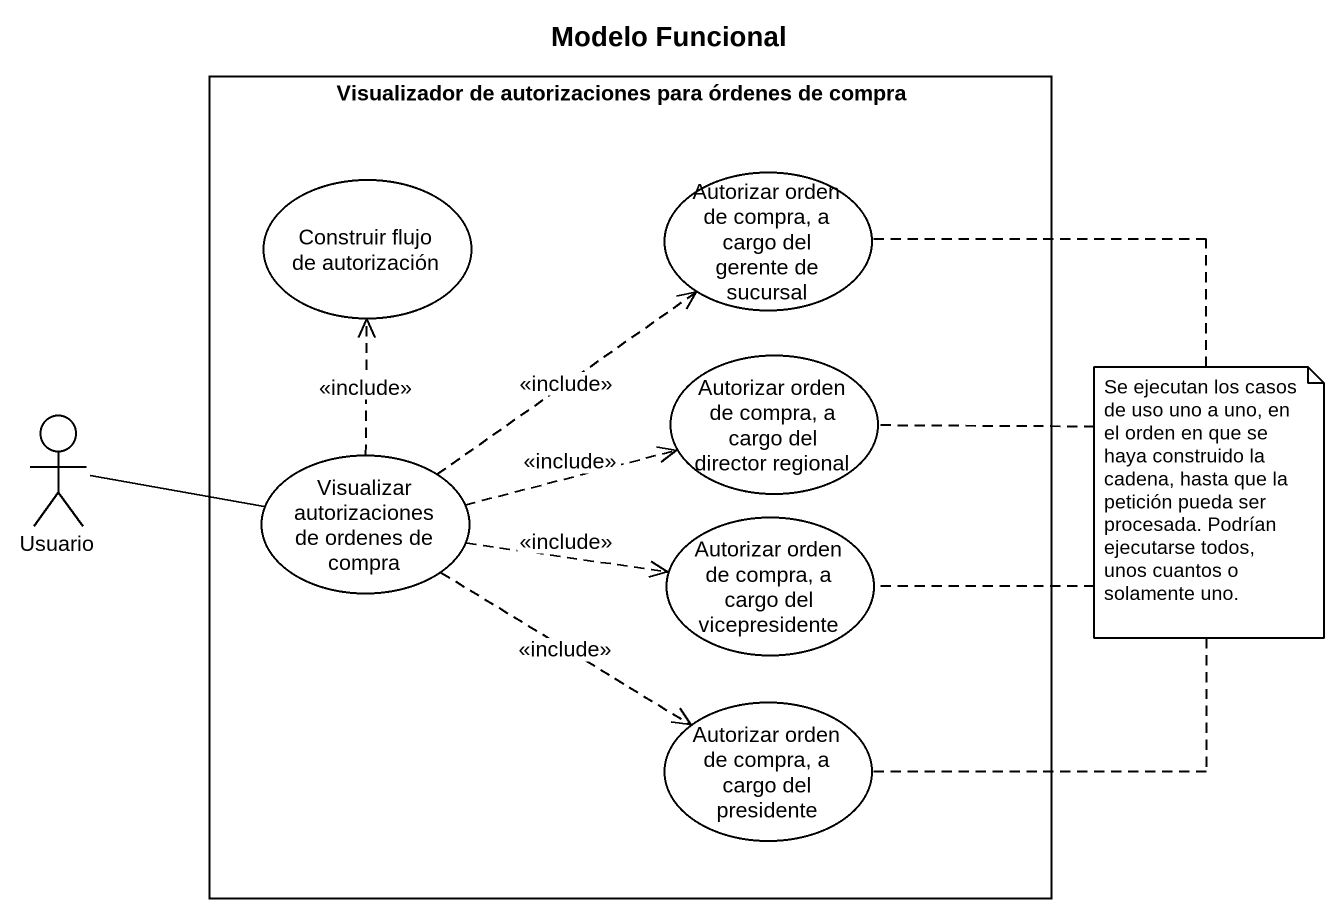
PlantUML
@startuml
title Modelo Funcional
rectangle "Visualizador de autorizaciones para órdenes de compra" as Visualizador_de {
  usecase "Construir flujo de autorización" as Construir_flujo_de
  usecase "Autorizar orden de compra, a cargo del gerente de sucursal" as Autorizar_orden_de_compra_a
  usecase "Autorizar orden de compra, a cargo del director regional" as Autorizar_orden_de_compra_a_2
  usecase "Visualizar autorizaciones de ordenes de compra" as Visualizar_autorizaciones
  usecase "Autorizar orden de compra, a cargo del vicepresidente" as Autorizar_orden_de_compra_a_3
  usecase "Autorizar orden de compra, a cargo del presidente" as Autorizar_orden_de_compra_a_4
}
actor Usuario
Usuario -right- Visualizar_autorizaciones
Visualizar_autorizaciones .up.> Construir_flujo_de : <<include>>
Visualizar_autorizaciones .up.> Autorizar_orden_de_compra_a : <<include>>
Visualizar_autorizaciones .right.> Autorizar_orden_de_compra_a_2 : <<include>>
Visualizar_autorizaciones .right.> Autorizar_orden_de_compra_a_3 : <<include>>
Visualizar_autorizaciones ..> Autorizar_orden_de_compra_a_4 : <<include>>
note as N1
  Se ejecutan los casos de uso uno a uno, en el orden en que se haya construido la cadena, hasta que la petición pueda ser procesada. Podrían ejecutarse todos, unos cuantos o solamente uno.
end note
N1 .. Autorizar_orden_de_compra_a
N1 .. Autorizar_orden_de_compra_a_2
N1 .. Autorizar_orden_de_compra_a_3
N1 .. Autorizar_orden_de_compra_a_4
@enduml
